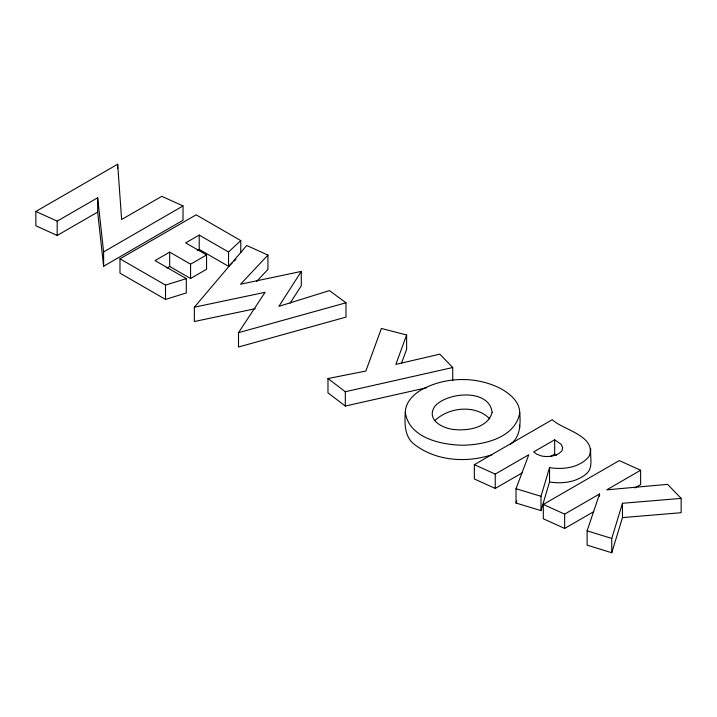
<?xml version="1.0" encoding="UTF-8"?>
<svg xmlns="http://www.w3.org/2000/svg" width="717" height="717" viewBox="0 0 717 717"><rect width="100%" height="100%" fill="white"/><g stroke="black" fill="none" stroke-linecap="round" stroke-linejoin="round"><path stroke-width="1.08" d="M474.349 464.67L552.287 419.678C561.644 429.384 597.637 436.017 589.007 456.505C579.632 467.798 563.266 469.832 549.545 467.636L540.994 496.298L540.994 510.621L516.016 503.047L516.016 488.725L528.805 454.721L495.25 474.098L474.349 464.67L474.349 478.992L495.25 488.42L522.093 472.915M492.588 454.542C467.117 463.065 436.519 461.354 414.668 444.621C404.424 437.11 404.567 423.801 405.293 412.409C405.463 402.049 413.575 394.35 421.963 389.474C446.288 376.416 477.477 376.111 501.855 389.214C510.531 394.359 519.7 402.022 519.771 413.001C520.578 424.043 520.488 436.985 510.531 444.173M519.771 413.001C515.111 437.827 484.262 444.907 462.59 445.221C440.892 444.836 409.013 437.881 405.293 412.409M540.994 510.621L549.545 481.958L549.545 467.636M611.762 552.771L611.762 538.449L622.473 503.28L681.15 498.396L681.15 512.709L622.473 517.602L611.762 552.771L587.115 545.126L587.115 530.804L599.537 493.986L564.655 514.125L543.316 504.436L543.316 518.758L564.655 528.447L593.721 511.66M426.687 387.718L345.316 406.046L327.974 392.862L327.974 378.54L365.867 371.03L381.399 328.467L406.62 334.982L395.856 364.388L439.826 354.153L452.723 367.525L452.723 380.745M401.619 362.954L406.62 349.304L406.62 334.982M516.016 503.047L516.787 500.986M194.352 307.199L246.711 245.474L267.934 255.091L240.545 284.21L301.292 271.411L278.886 306.347L329.435 290.6L345.979 302.789L345.979 317.111L238.51 347.01L238.51 332.688L265.084 292.312L194.352 307.199L194.352 321.521L255.288 308.695M290.089 303.201L301.292 285.733L301.292 271.411M256.525 281.548L267.934 269.413L267.934 255.091M197.274 250.511L199.209 249.391L228.544 266.33L228.544 252.008L240.769 240.598L196.144 214.831L119.981 258.81L119.981 273.132L165.519 299.419L186.303 292.957L186.303 278.635L155.024 260.576L169.678 252.115L190.57 264.179L206.559 254.947L206.559 269.269L190.57 278.501L169.678 266.437L166.936 268.024M228.544 266.33L232.622 262.521M234.253 261.006L235.875 259.482M434.923 420.547C448.914 407.095 475.658 404.28 489.854 418.952M103.615 266.24L103.615 251.918L183.023 205.94L183.023 220.262L103.615 266.24L97.664 212.089L97.664 197.767L57.19 221.141L35.85 211.461L35.85 225.783L57.19 235.463L97.664 212.089M35.85 211.461L117.66 164.229L121.63 219.51L161.8 196.324L183.023 205.94M228.544 252.008L199.209 235.068L185.676 242.884L206.559 254.947M554.68 439.781L533.69 451.898L536.657 454.148L541.622 456.021A16.536 9.545 0 0 0 558.794 453.619L561.994 450.823L562.675 447.56L561.106 444.28L554.68 439.781L554.68 454.103L550.862 456.308M543.316 504.436L619.282 460.583L640.622 470.262L640.622 484.584L634.814 487.936M640.622 470.262L606.725 489.836L667.572 484.351L681.15 498.396M119.981 258.81L165.519 285.097L186.303 278.635M238.51 332.688L345.979 302.789M327.974 378.54L345.316 391.724L452.723 367.525M549.545 481.958C561.922 483.975 575.661 482.407 585.717 474.367C593.855 468.344 589.813 457.374 590.745 448.932M516.016 488.725L540.994 496.298M587.115 530.804L611.762 538.449M554.68 454.103L556.589 455.205M519.44 425.172L519.771 427.323M97.664 197.767L103.615 251.918M622.473 503.28L622.473 517.602M599.537 493.986L599.537 496.191M564.655 514.125L564.655 528.447M495.25 474.098L495.25 488.42M345.316 391.724L345.316 406.046M240.769 240.598L240.769 252.716M199.209 235.068L199.209 249.391M190.57 264.179L190.57 278.501M169.678 252.115L169.678 266.437M165.519 285.097L165.519 299.419M117.66 164.229L117.66 168.638M57.19 221.141L57.19 235.463M492.149 412.356C488.008 427.547 468.703 430.863 455.098 429.608C443.706 429.017 425.298 420.135 434.923 406.225C446.727 392.298 489.084 388.13 492.149 412.356"/></g></svg>
